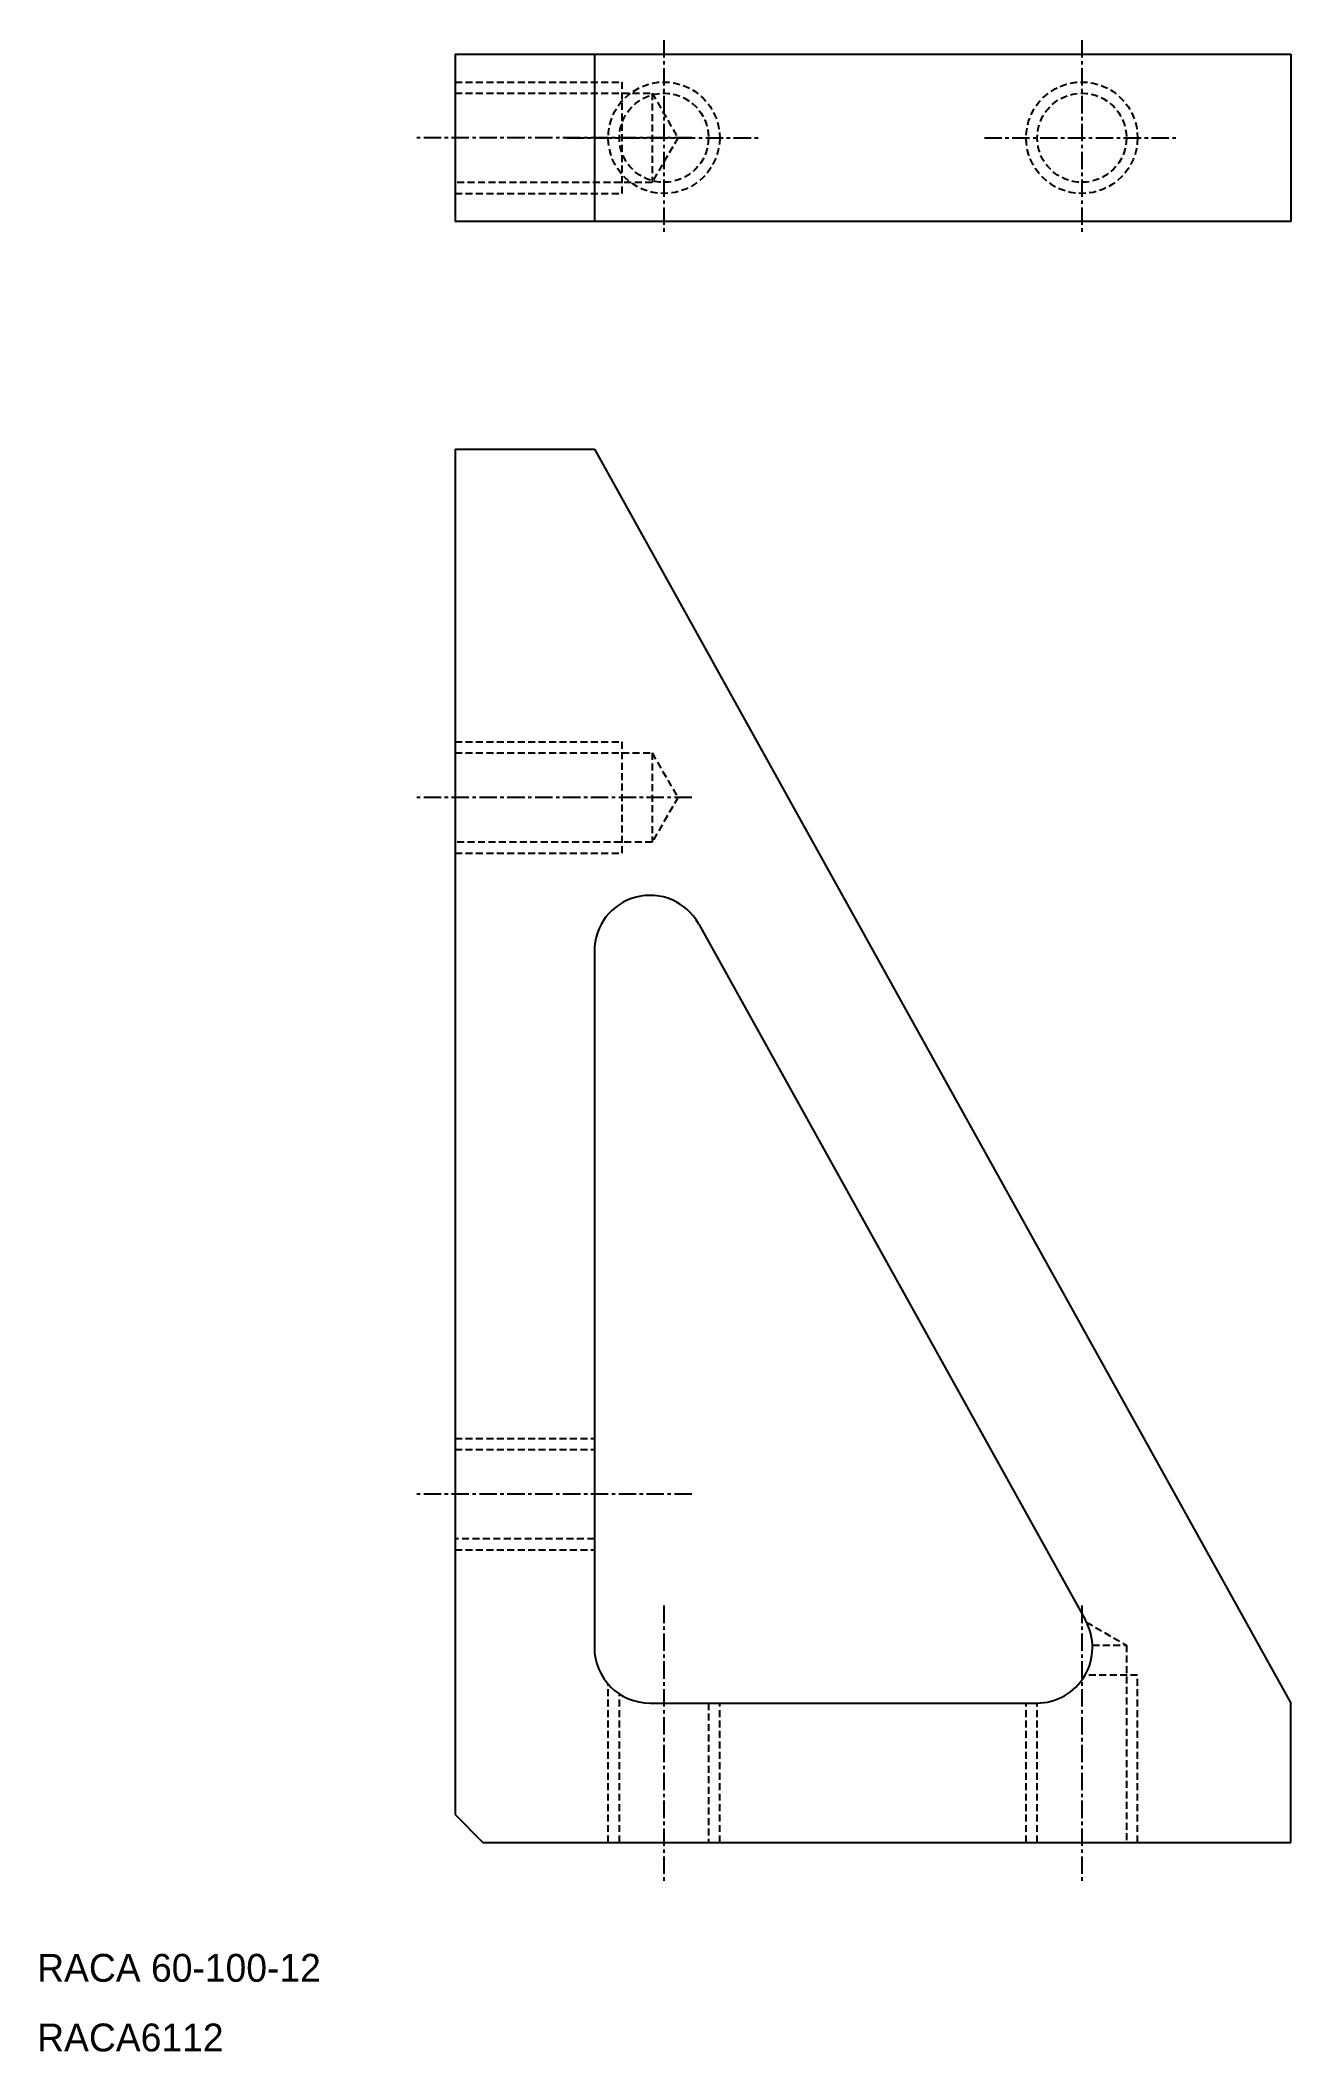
# Model space of a CAD drawing. Extents: x 8873 to 8962, y 32 to 176.
import ezdxf

# ---------------------------------------------------------------- set-up
doc = ezdxf.new("R2010")
doc.units = 0
doc.linetypes.add('CENTER', pattern=[2, 1.25, -0.25, 0.25, -0.25])
doc.linetypes.add('DASHED', pattern=[0.75, 0.5, -0.25])
doc.layers.get('0').update_dxf_attribs({"linetype": 'CONTINUOUS'})
doc.layers.add('CENTER', color=1, linetype='CENTER')

msp = doc.modelspace()

# ---------------------------------------------------------------- linework, layer by layer
at = {"color": 7, "linetype": 'CONTINUOUS'}
for p, q in [((8902.41, 175.13), (8962.41, 175.13)), ((8902.41, 175.13), (8902.41, 163.13)), ((8912.41, 175.13), (8912.41, 163.13)), ((8962.41, 175.13), (8962.41, 163.13)), ((8962.41, 163.13), (8902.41, 163.13)), ((8902.41, 146.77), (8912.41, 146.77)), ((8902.41, 146.77), (8902.41, 48.77)), ((8912.41, 146.77), (8962.41, 56.77)), ((8919.91, 112.69), (8947.67, 62.72)), ((8912.41, 110.75), (8912.41, 60.77)), ((8916.41, 56.77), (8944.17, 56.77)), ((8962.41, 46.77), (8962.41, 56.77)), ((8902.41, 48.77), (8904.41, 46.77)), ((8904.41, 46.77), (8962.41, 46.77))]:
    msp.add_line(p, q, dxfattribs=at)
at = {"color": 3, "linetype": 'DASHED'}
for p, q in [((8902.41, 173.13), (8914.41, 173.13)), ((8902.41, 172.33), (8916.56, 172.33)), ((8914.41, 165.13), (8914.41, 173.13)), ((8916.56, 172.33), (8916.56, 165.93)), ((8916.56, 172.33), (8918.41, 169.13)), ((8918.41, 169.13), (8916.56, 165.93)), ((8916.56, 165.93), (8902.41, 165.93)), ((8902.41, 165.13), (8914.41, 165.13)), ((8902.41, 125.77), (8914.41, 125.77)), ((8914.41, 117.77), (8914.41, 125.77)), ((8902.41, 124.97), (8916.56, 124.97)), ((8916.56, 124.97), (8916.56, 118.57)), ((8916.56, 124.97), (8918.41, 121.77)), ((8918.41, 121.77), (8916.56, 118.57)), ((8916.56, 118.57), (8902.41, 118.57)), ((8902.41, 117.77), (8914.41, 117.77)), ((8902.41, 75.77), (8912.41, 75.77)), ((8902.41, 74.97), (8912.41, 74.97)), ((8912.41, 68.57), (8902.41, 68.57)), ((8902.41, 67.77), (8912.41, 67.77)), ((8947.74, 62.58), (8950.61, 60.93)), ((8948.17, 60.93), (8950.61, 60.93)), ((8950.61, 60.93), (8950.61, 46.77)), ((8913.41, 46.77), (8913.41, 58.13)), ((8951.41, 58.77), (8947.64, 58.77)), ((8951.41, 46.77), (8951.41, 58.77)), ((8914.21, 46.77), (8914.21, 57.43)), ((8920.61, 56.77), (8920.61, 46.77)), ((8921.41, 46.77), (8921.41, 56.77)), ((8943.41, 46.77), (8943.41, 56.77)), ((8944.21, 46.77), (8944.21, 56.77))]:
    msp.add_line(p, q, dxfattribs=at)
for centre, radius in [((8917.41, 169.13), 4), ((8917.41, 169.13), 3.2), ((8947.41, 169.13), 4), ((8947.41, 169.13), 3.2)]:
    msp.add_circle(centre, radius, dxfattribs=at)
at = {"color": 7, "linetype": 'CONTINUOUS'}
for centre, start, end in [((8916.41, 110.75), 29.0546, 180), ((8944.17, 60.77), 270, 29.0546), ((8916.41, 60.77), 180, 270)]:
    msp.add_arc(centre, 4, start, end, dxfattribs=at)
at = {"layer": 'CENTER', "color": 1, "linetype": 'CENTER'}
for p, q in [((8917.41, 176.13), (8917.41, 162.13)), ((8947.41, 176.13), (8947.41, 162.13)), ((8919.41, 169.13), (8899.41, 169.13)), ((8910.41, 169.13), (8924.41, 169.13)), ((8940.41, 169.13), (8954.41, 169.13)), ((8919.41, 121.77), (8899.41, 121.77)), ((8919.41, 71.77), (8899.41, 71.77)), ((8917.41, 63.77), (8917.41, 43.77)), ((8947.41, 63.77), (8947.41, 43.77))]:
    msp.add_line(p, q, dxfattribs=at)

# ---------------------------------------------------------------- texts
at = {"color": 7, "linetype": 'CONTINUOUS'}
for s, p in [('RACA 60-100-12', (8872.41, 36.77)), ('RACA6112', (8872.41, 31.77))]:
    msp.add_text(s, height=2, dxfattribs=at).set_placement(p)

doc.saveas('drawing.dxf')
